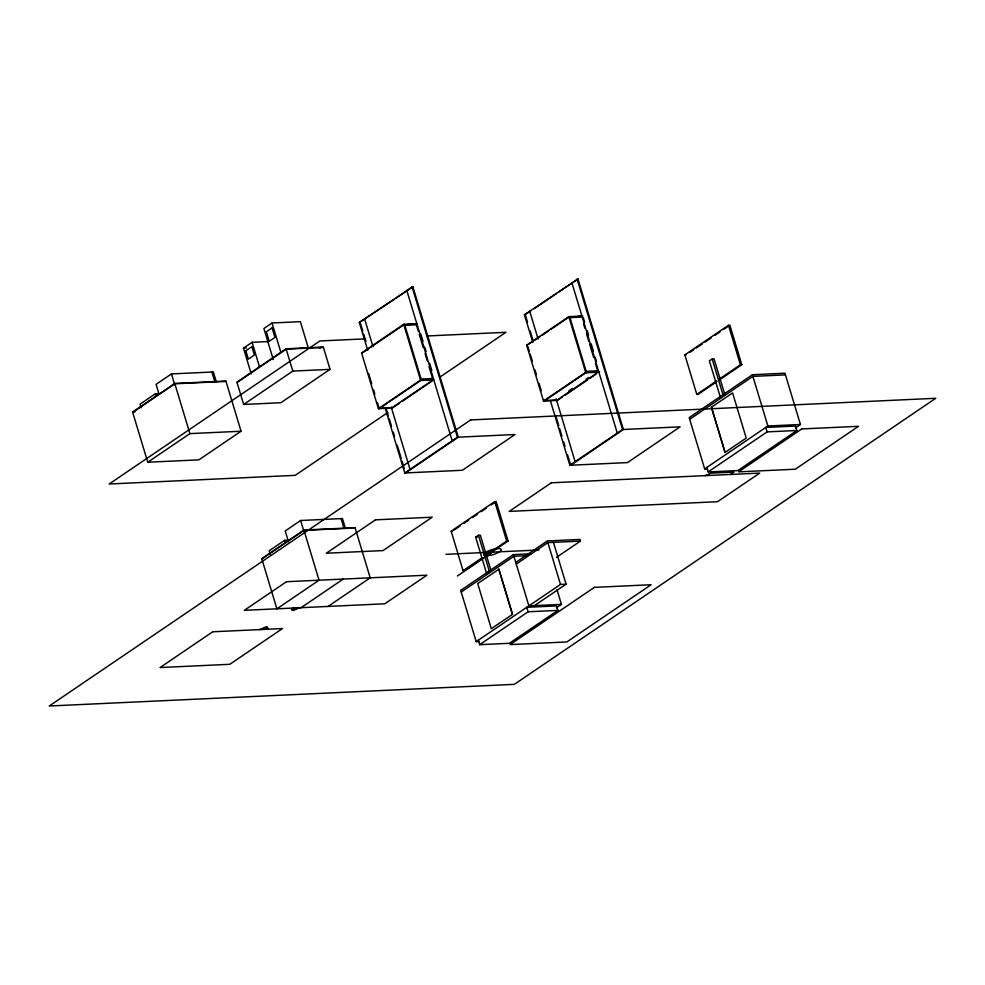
<?xml version="1.0" encoding="UTF-8"?>
<svg xmlns="http://www.w3.org/2000/svg" width="985" height="985" viewBox="0 0 985 985"><rect width="100%" height="100%" fill="white"/><g stroke="black" fill="none" stroke-linecap="round" stroke-linejoin="round"><path stroke-width="1.48" d="M216.207 381.503L213.326 371.973L171.464 373.918L156.086 384.359L158.967 393.889M158.437 393.581L155.445 393.729L140.067 404.17L141.163 407.802M132.606 412.062L174.751 383.448L225.91 381.072L241.054 431.233L198.908 459.847L147.75 462.224L132.606 412.062L134.933 411.952M132.704 412.395L174.85 383.793L226.008 381.404M308.465 348.481L300.363 321.676L272.02 322.994L263.881 328.51L273.264 359.562M251.261 373.931L243.48 348.148L252.086 342.312L268.031 341.561M245.831 350.783L251.901 346.695L254.425 355.068L248.355 359.156L245.868 350.783M286.093 348.801L236.929 382.168L243.664 404.466L280.873 402.73L330.037 369.363L323.302 347.065L286.093 348.801L292.828 371.086L243.664 404.466M237.028 382.512L286.204 349.133L323.4 347.397M147.75 462.224L189.896 433.622L241.054 431.233M319.226 348.37L321.085 347.508M367.713 350.241L359.328 322.477L412.85 286.672L458.284 437.168L405.611 472.923M393.951 299.514L359.328 322.477M396.426 297.827L412.85 286.672M399.799 402.988L392.362 408.036L378.412 408.689L361.581 352.95L403.727 324.348L416.84 323.733L407.002 324.594M363.046 352.482L361.581 352.95M363.662 352.076L404.564 324.311L421.395 380.038L379.25 408.652M378.412 408.689L420.558 380.075L433.671 379.471L391.525 408.073M532.823 342.546L524.439 314.794L577.949 278.989L623.382 429.472L570.709 465.24L567.619 455.008M524.439 314.794L530.546 311.174L529.708 311.211L538.081 338.975M534.264 308.65L556.574 293.505M559.049 291.819L572.679 282.572L571.842 282.609L617.287 433.092L618.124 433.055M573.738 281.858L577.949 278.989M402.274 401.301L432.021 381.109M387.868 412.444L295.204 475.349L109.175 484.004L319.879 340.97L365.62 338.84M439.901 377.107L505.908 332.302L426.616 335.996M562.423 396.992L557.461 400.353L543.511 401.006L526.692 345.267L568.825 316.653L582.775 316.013M539.915 336.808L526.692 345.267M542.403 335.134L548.596 330.923M551.071 329.236L568.431 317.465M581.938 316.05L576.705 316.69M345.353 528.095L342.472 518.553L300.61 520.499L285.231 530.952L288.519 541.848M287.583 540.174L284.591 540.309L269.213 550.75L270.309 554.395M303.897 530.041L261.751 558.655L276.896 608.816L319.041 580.202L303.897 530.041L355.056 527.664L370.2 577.826L328.067 606.428M261.862 558.987L303.996 530.373L355.154 527.997M404.773 472.96L457.446 437.205L515.02 434.52L462.347 470.276L404.773 472.96L385.357 408.677M543.511 401.006L585.656 372.392L599.606 371.739M568.727 390.971L572.445 388.447M586.075 379.2L588.55 377.514M556.623 400.39L598.769 371.788M564.898 395.305L587.208 380.161M589.695 378.474L595.888 374.263M259.252 629.624L263.327 628.319M261.579 629.513L265.088 627.125L267.415 627.014L263.894 629.403M293.185 608.053L291.425 609.247L293.752 609.136M295.5 607.942L291.991 610.331L294.318 610.22L297.827 607.843M266.221 629.292L267.982 628.098L265.654 628.208M300.154 607.733L296.079 609.025M301.09 607.683L343.223 579.082M716.883 381.626L698.205 394.308L696.801 394.382L684.87 354.871L728.481 325.272L729.873 325.198L741.803 364.709L719.382 379.939M690.005 352.261L693.748 349.724M696.235 348.037L702.465 343.814M704.952 342.115L711.182 337.892M714.925 335.356L719.912 331.97M723.643 329.433L728.629 326.047M483.155 557.929L464.477 570.623L463.073 570.684L451.155 531.174L494.753 501.574L496.144 501.513L508.075 541.024L485.654 556.242M453.789 530.262L460.02 526.039M463.763 523.491L468.737 520.117M472.48 517.581L477.466 514.195M481.197 511.658L486.184 508.272M491.158 504.886L494.901 502.35M724.985 395.096L714.051 358.872L712.18 358.959L709.372 360.867L720.318 397.09M569.872 465.277L622.545 429.522L680.13 426.837L627.445 462.593L569.872 465.277L550.467 400.993M478.464 535.261L489.397 571.485L486.59 573.393L475.644 537.17L478.464 535.261L480.323 535.175L490.825 569.958M696.801 394.382L716.735 380.85M719.235 379.151L740.412 364.782L741.803 364.709M463.073 570.684L481.763 558.002M485.506 555.466L506.684 541.085L508.075 541.024M795.375 427.921L800.436 424.486L784.946 373.204L752.392 374.731L689.18 417.64L704.669 468.909L707.624 468.774M457.385 575.991L492.5 552.142M689.685 419.315L752.897 376.393L785.451 374.879M711.429 407.236L732.594 392.929L746.224 438.066L725.058 452.386L711.429 407.236L725.058 452.386M531.161 553.779L513.407 554.604L460.721 590.372L476.211 641.641L479.166 641.506M461.226 592.034L513.911 556.279L527.221 555.663M498.866 569.231L477.7 583.539L491.33 628.689L512.495 614.381L498.866 569.231L512.495 614.381M515.758 562.41L547.365 540.95L579.919 539.435L580.424 541.11L556.402 557.412M516.263 564.085L547.869 542.624L580.424 541.11M704.669 468.909L767.881 426L800.436 424.486M706.774 467.481L708.116 471.938L767.118 431.886L796.877 430.507L795.535 426.049L765.764 427.428L767.118 431.886M704.829 475.644L708.904 474.351M707.144 475.533L710.665 473.157L733.911 472.074L730.402 474.462M476.211 641.641L560.49 584.425L566.067 584.167L553.447 542.366M534.461 605.627L566.067 584.167M478.316 640.213L479.658 644.67L528.12 611.771L557.892 610.392L556.537 605.923L526.778 607.314L528.12 611.771M796.877 430.507L737.888 470.559L708.116 471.938M556.427 607.77L561.438 604.371L557.03 589.781M557.892 610.392L509.43 643.291L479.658 644.67M407.581 290.255L406.743 290.292L452.177 440.775L453.014 440.738M365.435 318.857L364.598 318.906L372.983 346.658M404.86 325.309L417.147 324.742M569.97 317.626L582.246 317.047M243.48 348.148L246.373 348.013M292.828 371.086L330.037 369.363M684.87 354.871L686.274 354.797M421.087 379.04L433.363 378.462M586.186 371.357L598.474 370.779M420.755 380.469L433.031 379.902M585.866 372.786L598.141 372.207M379.878 408.221L392.153 407.642M544.988 400.538L557.264 399.959M410.868 469.352L410.031 469.389L391.217 407.076M575.979 461.657L575.141 461.694L556.168 398.876M451.155 531.174L452.546 531.112M475.644 537.17L477.516 537.084M445.996 554.309L539.004 549.975M561.438 604.371L528.883 605.886L513.407 554.604M752.392 374.731L767.881 426M728.481 325.272L740.412 364.782M712.18 358.959L723.125 395.182M577.111 279.026L622.545 429.522M583.268 317.638L584.597 322.021M587.245 330.788L588.562 335.171M591.209 343.925L593.413 351.239M595.186 357.075L596.504 361.458M583.526 323.806L584.856 328.214M586.629 334.075L588.845 341.413M589.719 344.344L593.709 357.543M595.482 363.416L597.698 370.742M569.662 316.616L586.494 372.355L544.348 400.957L544.052 399.959M568.825 316.653L585.656 372.392M525.276 314.757L527.48 322.058M530.127 330.825L533.217 341.044M555.712 415.559L558.803 425.791M559.677 428.709L561.881 436.023M563.654 441.859L564.971 446.242M527.972 346.695L529.29 351.091M530.176 354.034L532.392 361.36M535.052 370.163L536.382 374.559M539.041 383.362L541.258 390.7M547.365 540.95L560.49 584.425M494.753 501.574L506.684 541.085M412.013 286.721L457.446 437.205M420.817 334.087L423.021 341.389M424.781 347.237L426.111 351.62M429.632 363.305L431.836 370.606M416.212 324.163L418.428 331.502M419.302 334.432L423.291 347.631M425.064 353.492L427.281 360.83M429.054 366.703L432.587 378.437M403.727 324.348L420.558 380.075M360.608 323.893L362.812 331.206M363.699 334.124L365.903 341.426M386.194 408.64L388.398 415.941M389.284 418.859L391.488 426.173M393.249 432.009L394.579 436.392M397.226 445.158L401.19 458.308M402.077 461.239L404.281 468.54M368.624 373.45L371.714 383.719M373.487 389.58L374.817 393.975M377.477 402.779L378.806 407.187M341.081 518.627L343.962 528.157M272.02 322.994L280.971 352.63M252.086 342.312L259.437 366.666M300.61 520.499L303.909 531.408M284.591 540.309L285.33 542.735M211.923 372.035L214.804 381.564M174.751 383.448L189.896 433.622M171.464 373.918L174.751 384.815M155.445 393.729L156.172 396.155M272.082 327.906L266.344 331.773L269.213 341.29L274.95 337.424L272.082 327.906M470.67 419.93L49.25 706.011L514.33 684.353L935.75 398.285L470.67 419.93M375.47 519.846L326.306 553.225L383.042 550.578L432.206 517.199L375.47 519.846M212.735 631.779L160.062 667.547L229.825 664.296L282.498 628.541L212.735 631.779M286.487 581.716L244.342 610.331L384.803 603.793L426.948 575.178L286.487 581.716M551.341 482.798L509.208 511.4L717.56 501.697L759.706 473.096L551.341 482.798M801.778 428.943L738.565 471.852L795.301 469.217L858.514 426.308L801.778 428.943M594.386 587.368L510.107 644.584L566.843 641.949L651.134 584.733L594.386 587.368M488.4 555.626A9.099 2.549 -16.8 0 0 501.242 549.642A9.099 2.549 -16.8 0 0 487.87 551.169A9.099 2.549 -16.8 0 0 488.4 555.626"/></g></svg>
